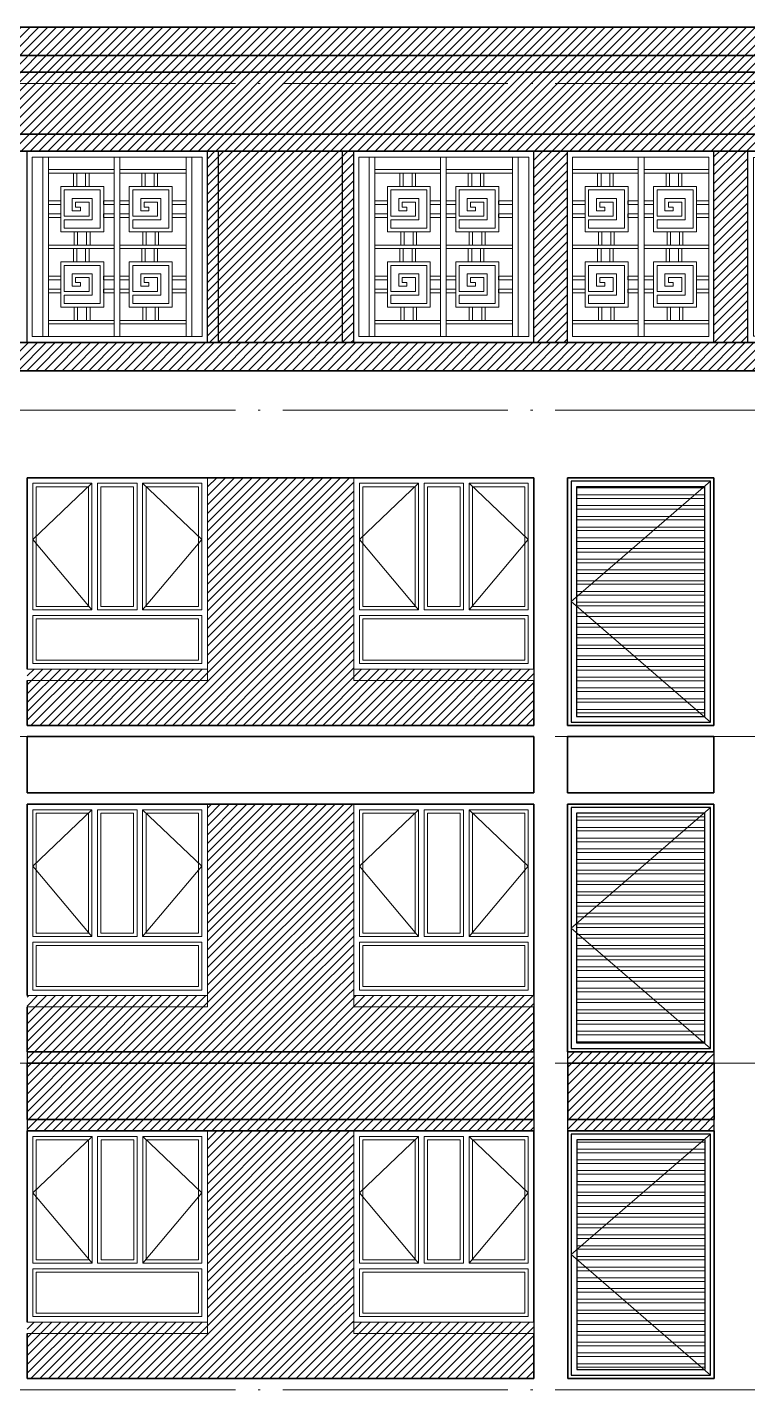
# Model space of a CAD drawing. Extents: x -518115 to 1124316, y -209821 to 1628073.
# Drawn here: x 863167 to 869567, y 137949 to 150049 of the extents above; entities that cross this region are included whole.
import ezdxf

# ---------------------------------------------------------------- set-up
doc = ezdxf.new("R2010")
doc.units = 0
doc.header["$LTSCALE"] = 1000
doc.header["$MEASUREMENT"] = 0
doc.linetypes.add('DOTE', pattern=[2.42, 2, -0.2, 0.02, -0.2])
doc.layers.add('3-剖面填充（细）', color=250, linetype='Continuous')
for name, color, linetype, lineweight in [('DOTE', 19, 'DOTE', 9), ('WINDOW', 144, 'Continuous', 15), ('立面-中轮廓线', 213, 'Continuous', 35), ('立面-普通轮廓', 7, 'Continuous', 18), ('立面-窗', 129, 'Continuous', 30), ('立面-窗开启线', 250, 'Continuous', 13)]:
    doc.layers.add(name, color=color, linetype=linetype, lineweight=lineweight)
pattern_1 = [(45, (0, 0), (-39.2886205, 39.2886205), [])]
pattern_2 = [(45, (407300, 93972.64), (-39.2886205, 39.2886205), [])]
pattern_3 = [(45, (407300, 99772.64), (-39.2886205, 39.2886205), [])]

# ---------------------------------------------------------------- blocks, each defined once
blk = doc.blocks.new('A$C04AD5CC0')
at = {"layer": '立面-窗开启线', "ltscale": 0.5, "true_color": 0x88471b}
h = blk.add_hatch(dxfattribs=at)
h.set_pattern_fill('ANSI32', color=36, scale=20, angle=135)
h.set_pattern_definition([(180, (-1300, -2250.04), (-7e-15, -95.25), []), (180, (-1331.75, -2218.29), (-7e-15, -95.25), [])])
edge = h.paths.add_edge_path()
edge.add_line((-80, -41), (-80, -2120))
edge.add_line((-80, -2120), (-1220, -2120))
edge.add_line((-1220, -2114), (-1220, -80))
edge.add_line((-1220, -80), (-80, -80))
at = {"layer": '立面-普通轮廓'}
blk.add_lwpolyline([(-1300, -2200), (0, -2200), (0, 0), (-1300, 0)], close=True, dxfattribs=at)
at = {"layer": '立面-窗'}
for points in [[(-1270, -2170), (-30, -2170), (-30, -30), (-1270, -30)], [(-1220, -2120), (-80, -2120), (-80, -80), (-1220, -80)]]:
    blk.add_lwpolyline(points, close=True, dxfattribs=at)
at = {"layer": '立面-窗开启线', "ltscale": 0.5}
blk.add_lwpolyline([(-30, -30), (-1270, -1100), (-30, -2170)], dxfattribs=at)
blk = doc.blocks.new('A$C612F19F3')
at = {"layer": 'WINDOW'}
for points in [[(50, -50), (575, -50), (575, -1175), (50, -1175)], [(975, -50), (625, -50), (625, -1175), (975, -1175)], [(1550, -50), (1025, -50), (1025, -1175), (1550, -1175)], [(50, -1225), (1550, -1225), (1550, -1650), (50, -1650)]]:
    blk.add_lwpolyline(points, close=True, dxfattribs=at)
at = {"layer": 'WINDOW', "color": 250}
for points in [[(80, -80), (545, -80), (545, -1145), (80, -1145)], [(945, -80), (655, -80), (655, -1145), (945, -1145)], [(1520, -80), (1055, -80), (1055, -1145), (1520, -1145)], [(80, -1255), (1520, -1255), (1520, -1620), (80, -1620)]]:
    blk.add_lwpolyline(points, close=True, dxfattribs=at)
at = {"layer": '立面-普通轮廓'}
blk.add_lwpolyline([(0, 0), (1600, 0), (1600, -1700), (0, -1700)], close=True, dxfattribs=at)
at = {"layer": '立面-窗开启线', "color": 251, "ltscale": 0.5, "true_color": 0x636466}
for points in [[(575, -50), (50, -550), (575, -1175)], [(1025, -50), (1550, -550), (1025, -1175)]]:
    blk.add_lwpolyline(points, dxfattribs=at)
blk = doc.blocks.new('A$C190D6931')
blk.add_blockref('A$C612F19F3', (-1600, 1700))
blk = doc.blocks.new('GDGTFHFHFGHB')
at = {"layer": '立面-中轮廓线'}
for p, q in [((455867, 38176), (455867, 37676)), ((460367, 38176), (460367, 37676)), ((460667, 38176), (460667, 37676)), ((461967, 38176), (461967, 37676)), ((455867, 37576), (455867, 35876)), ((460367, 37576), (460367, 35876)), ((460667, 37576), (460667, 35376)), ((461967, 37576), (461967, 35376)), ((455867, 35776), (455867, 35376)), ((460367, 35776), (460367, 35376))]:
    blk.add_line(p, q, dxfattribs=at)
for points in [[(460367, 37676), (455867, 37676)], [(461967, 37676), (460667, 37676)], [(455867, 37576), (460367, 37576)], [(460667, 37576), (461967, 37576)], [(460367, 35376), (455867, 35376)], [(461967, 35376), (460667, 35376)]]:
    blk.add_lwpolyline(points, dxfattribs=at)
at = {"layer": '立面-普通轮廓'}
for points in [[(455867, 35876), (457467, 35876), (457467, 35776), (455867, 35776)], [(460367, 35876), (458767, 35876), (458767, 35776), (460367, 35776)]]:
    blk.add_lwpolyline(points, dxfattribs=at)
for name, p in [('A$C190D6931', (457467, 35876)), ('A$C190D6931', (460367, 35876)), ('A$C04AD5CC0', (461967, 37576))]:
    blk.add_blockref(name, p)
blk = doc.blocks.new('GHFHTFHFTHF')
at = {"layer": '3-剖面填充（细）'}
h = blk.add_hatch(dxfattribs=at)
h.set_pattern_fill('ANSI31', color=256, scale=35)
h.set_pattern_definition(pattern_1)
h.paths.add_polyline_path([(458767, 44576), (457467, 44576), (457467, 46276), (458767, 46276)])
h = blk.add_hatch(dxfattribs=at)
h.set_pattern_fill('ANSI31', color=256, scale=35)
h.set_pattern_definition(pattern_1)
h.paths.add_polyline_path([(460367, 44076), (455867, 44076), (455867, 44576), (460367, 44576)])
blk.add_line((460367, 44576), (460367, 44476), dxfattribs=at)
blk = doc.blocks.new('A$C679A16A1')
at = {"layer": '3-剖面填充（细）'}
h = blk.add_hatch(dxfattribs=at)
h.set_pattern_fill('ANSI31', color=256, scale=35)
h.set_pattern_definition([(45, (-443066.58, -35376.04), (-39.2886205, 39.2886205), [])])
h.paths.add_polyline_path([(1300, -700), (1300, 0), (0, 0), (0, -700)])
h = blk.add_hatch(dxfattribs=at)
h.set_pattern_fill('ANSI31', color=256, scale=35)
h.set_pattern_definition([(45, (-441466.58, -35376.04), (-39.2886205, 39.2886205), [])])
h.paths.add_polyline_path([(6100, -700), (6100, 0), (1600, 0), (1600, -700)])
h = blk.add_hatch(dxfattribs=at)
h.set_pattern_fill('ANSI31', color=256, scale=35)
h.set_pattern_definition([(45, (-436666.58, -35376.04), (-39.2886205, 39.2886205), [])])
h.paths.add_polyline_path([(7700, -700), (7700, 0), (6400, 0), (6400, -700)])
at = {"color": 7}
for p, q in [((0, 0), (1300, 0)), ((0, -100), (1300, -100)), ((1600, 0), (6100, 0)), ((1600, -100), (6100, -100)), ((6400, 0), (7700, 0)), ((6400, -100), (7700, -100)), ((0, -600), (1300, -600)), ((1600, -600), (6100, -600)), ((6400, -600), (7700, -600)), ((0, -700), (1300, -700)), ((1600, -700), (6100, -700)), ((6400, -700), (7700, -700))]:
    blk.add_line(p, q, dxfattribs=at)
at = {"layer": '3-剖面填充（细）'}
for p, q in [((0, 0), (0, -100)), ((1300, 0), (1300, -100)), ((1600, 0), (1600, -100)), ((6100, 0), (6100, -100)), ((6400, 0), (6400, -100)), ((7700, 0), (7700, -100)), ((0, -600), (0, -700)), ((1300, -600), (1300, -700)), ((1600, -600), (1600, -700)), ((6100, -600), (6100, -700)), ((6400, -600), (6400, -700)), ((7700, -600), (7700, -700))]:
    blk.add_line(p, q, dxfattribs=at)
blk = doc.blocks.new('A$C1F2B12D9')
at = {"layer": '立面-窗开启线', "color": 36, "ltscale": 0.5, "true_color": 0x88471b}
for p, q in [((0, -1700), (0, 0)), ((0, 0), (1300, 0)), ((1300, 0), (1300, -1700)), ((1255, -53), (45, -53)), ((45, -1647), (45, -53)), ((628, -53), (628, -1647)), ((679, -1647), (679, -53)), ((1255, -53), (1255, -1647)), ((628, -164), (45, -164)), ((45, -196), (628, -196)), ((267, -313), (267, -196)), ((297, -196), (297, -313)), ((376, -313), (376, -196)), ((406, -196), (406, -313)), ((1255, -164), (679, -164)), ((679, -196), (1255, -196)), ((875, -313), (875, -196)), ((905, -196), (905, -313)), ((984, -313), (984, -196)), ((1014, -196), (1014, -313)), ((537, -313), (156, -313)), ((156, -313), (156, -717)), ((186, -577), (186, -345)), ((506, -345), (186, -345)), ((506, -684), (506, -345)), ((537, -717), (537, -313)), ((1145, -313), (764, -313)), ((764, -313), (764, -717)), ((795, -577), (795, -345)), ((1114, -345), (795, -345)), ((1114, -684), (1114, -345)), ((1145, -717), (1145, -313)), ((156, -441), (45, -441)), ((45, -473), (156, -473)), ((435, -420), (257, -420)), ((257, -529), (257, -420)), ((406, -452), (287, -452)), ((287, -497), (287, -452)), ((406, -577), (406, -452)), ((435, -610), (435, -420)), ((536, -473), (536, -441)), ((536, -441), (628, -441)), ((628, -473), (536, -473)), ((764, -441), (679, -441)), ((679, -473), (764, -473)), ((1044, -420), (865, -420)), ((865, -529), (865, -420)), ((1014, -452), (895, -452)), ((895, -497), (895, -452)), ((1014, -577), (1014, -452)), ((1044, -610), (1044, -420)), ((1144, -473), (1144, -441)), ((1144, -441), (1255, -441)), ((1255, -473), (1144, -473)), ((156, -558), (45, -558)), ((45, -589), (156, -589)), ((406, -577), (186, -577)), ((330, -529), (257, -529)), ((330, -497), (287, -497)), ((330, -529), (330, -497)), ((536, -589), (536, -558)), ((536, -558), (628, -558)), ((628, -589), (536, -589)), ((764, -558), (679, -558)), ((679, -589), (764, -589)), ((1014, -577), (795, -577)), ((938, -529), (865, -529)), ((938, -497), (895, -497)), ((938, -529), (938, -497)), ((1144, -589), (1144, -558)), ((1144, -558), (1255, -558)), ((1255, -589), (1144, -589)), ((156, -717), (537, -717)), ((435, -610), (186, -610)), ((186, -684), (186, -610)), ((506, -684), (186, -684)), ((275, -717), (275, -834)), ((305, -834), (305, -717)), ((385, -717), (385, -834)), ((415, -834), (415, -717)), ((764, -717), (1145, -717)), ((1044, -610), (795, -610)), ((795, -684), (795, -610)), ((1114, -684), (795, -684)), ((883, -717), (883, -834)), ((913, -834), (913, -717)), ((994, -717), (994, -834)), ((1024, -834), (1024, -717)), ((628, -834), (45, -834)), ((1255, -834), (679, -834)), ((45, -866), (628, -866)), ((267, -983), (267, -866)), ((297, -866), (297, -983)), ((376, -983), (376, -866)), ((406, -866), (406, -983)), ((679, -866), (1255, -866)), ((875, -983), (875, -866)), ((905, -866), (905, -983)), ((984, -983), (984, -866)), ((1014, -866), (1014, -983)), ((537, -983), (156, -983)), ((156, -983), (156, -1386)), ((186, -1247), (186, -1015)), ((506, -1015), (186, -1015)), ((506, -1354), (506, -1015)), ((537, -1386), (537, -983)), ((1145, -983), (764, -983)), ((764, -983), (764, -1386)), ((795, -1247), (795, -1015)), ((1114, -1015), (795, -1015)), ((1114, -1354), (1114, -1015)), ((1145, -1386), (1145, -983)), ((156, -1111), (45, -1111)), ((45, -1143), (156, -1143)), ((435, -1090), (257, -1090)), ((257, -1199), (257, -1090)), ((330, -1199), (257, -1199)), ((406, -1122), (287, -1122)), ((287, -1167), (287, -1122)), ((330, -1167), (287, -1167)), ((330, -1199), (330, -1167)), ((406, -1247), (406, -1122)), ((435, -1279), (435, -1090)), ((536, -1143), (536, -1111)), ((536, -1111), (628, -1111)), ((628, -1143), (536, -1143)), ((764, -1111), (679, -1111)), ((679, -1143), (764, -1143)), ((1044, -1090), (865, -1090)), ((865, -1199), (865, -1090)), ((938, -1199), (865, -1199)), ((1014, -1122), (895, -1122)), ((895, -1167), (895, -1122)), ((938, -1167), (895, -1167)), ((938, -1199), (938, -1167)), ((1014, -1247), (1014, -1122)), ((1044, -1279), (1044, -1090)), ((1144, -1143), (1144, -1111)), ((1144, -1111), (1255, -1111)), ((1255, -1143), (1144, -1143)), ((156, -1227), (45, -1227)), ((45, -1259), (156, -1259)), ((406, -1247), (186, -1247)), ((435, -1279), (186, -1279)), ((186, -1354), (186, -1279)), ((536, -1259), (536, -1227)), ((536, -1227), (628, -1227)), ((628, -1259), (536, -1259)), ((764, -1227), (679, -1227)), ((679, -1259), (764, -1259)), ((1014, -1247), (795, -1247)), ((1044, -1279), (795, -1279)), ((795, -1354), (795, -1279)), ((1144, -1259), (1144, -1227)), ((1144, -1227), (1255, -1227)), ((1255, -1259), (1144, -1259)), ((156, -1386), (537, -1386)), ((506, -1354), (186, -1354)), ((275, -1386), (275, -1503)), ((305, -1503), (305, -1386)), ((385, -1386), (385, -1503)), ((415, -1503), (415, -1386)), ((764, -1386), (1145, -1386)), ((1114, -1354), (795, -1354)), ((883, -1386), (883, -1503)), ((913, -1503), (913, -1386)), ((994, -1386), (994, -1503)), ((1024, -1503), (1024, -1386)), ((628, -1503), (45, -1503)), ((45, -1535), (628, -1535)), ((1255, -1503), (679, -1503)), ((679, -1535), (1255, -1535)), ((45, -1647), (1255, -1647)), ((0, -1700), (1300, -1700))]:
    blk.add_line(p, q, dxfattribs=at)
blk = doc.blocks.new('A$C3E3A3E83')
at = {"layer": '立面-窗开启线', "color": 36, "ltscale": 0.5, "true_color": 0x88471b}
for p, q in [((0, -1700), (0, 0)), ((0, 0), (1600, 0)), ((1600, -1700), (1600, 0)), ((45, -1647), (45, -53)), ((45, -53), (1555, -53)), ((138, -1647), (138, -53)), ((188, -1647), (188, -53)), ((771, -53), (771, -1647)), ((822, -1647), (822, -53)), ((1412, -1647), (1412, -53)), ((1462, -1647), (1462, -53)), ((1555, -53), (1555, -1647)), ((771, -164), (188, -164)), ((188, -196), (771, -196)), ((410, -313), (410, -196)), ((440, -196), (440, -313)), ((519, -313), (519, -196)), ((549, -196), (549, -313)), ((1412, -164), (822, -164)), ((822, -196), (1412, -196)), ((1018, -313), (1018, -196)), ((1048, -196), (1048, -313)), ((1127, -313), (1127, -196)), ((1157, -196), (1157, -313)), ((680, -313), (299, -313)), ((299, -313), (299, -717)), ((329, -577), (329, -345)), ((649, -345), (329, -345)), ((649, -684), (649, -345)), ((680, -717), (680, -313)), ((1288, -313), (907, -313)), ((907, -313), (907, -717)), ((938, -577), (938, -345)), ((1257, -345), (938, -345)), ((1257, -684), (1257, -345)), ((1288, -717), (1288, -313)), ((299, -441), (188, -441)), ((188, -473), (299, -473)), ((578, -420), (400, -420)), ((400, -529), (400, -420)), ((549, -452), (430, -452)), ((430, -497), (430, -452)), ((549, -577), (549, -452)), ((578, -610), (578, -420)), ((679, -473), (679, -441)), ((679, -441), (771, -441)), ((771, -473), (679, -473)), ((907, -441), (822, -441)), ((822, -473), (907, -473)), ((1187, -420), (1008, -420)), ((1008, -529), (1008, -420)), ((1157, -452), (1038, -452)), ((1038, -497), (1038, -452)), ((1157, -577), (1157, -452)), ((1187, -610), (1187, -420)), ((1287, -473), (1287, -441)), ((1287, -441), (1412, -441)), ((1412, -473), (1287, -473)), ((1412, -441), (1412, -473)), ((299, -558), (188, -558)), ((188, -589), (299, -589)), ((549, -577), (329, -577)), ((473, -529), (400, -529)), ((473, -497), (430, -497)), ((473, -529), (473, -497)), ((679, -589), (679, -558)), ((679, -558), (771, -558)), ((771, -589), (679, -589)), ((907, -558), (822, -558)), ((822, -589), (907, -589)), ((1157, -577), (938, -577)), ((1081, -529), (1008, -529)), ((1081, -497), (1038, -497)), ((1081, -529), (1081, -497)), ((1287, -589), (1287, -558)), ((1287, -558), (1412, -558)), ((1412, -589), (1287, -589)), ((1412, -558), (1412, -589)), ((299, -717), (680, -717)), ((578, -610), (329, -610)), ((329, -684), (329, -610)), ((649, -684), (329, -684)), ((418, -717), (418, -834)), ((448, -834), (448, -717)), ((528, -717), (528, -834)), ((558, -834), (558, -717)), ((907, -717), (1288, -717)), ((1187, -610), (938, -610)), ((938, -684), (938, -610)), ((1257, -684), (938, -684)), ((1026, -717), (1026, -834)), ((1056, -834), (1056, -717)), ((1137, -717), (1137, -834)), ((1167, -834), (1167, -717)), ((771, -834), (188, -834)), ((1412, -834), (822, -834)), ((1412, -866), (1412, -834)), ((188, -866), (771, -866)), ((410, -983), (410, -866)), ((440, -866), (440, -983)), ((519, -983), (519, -866)), ((549, -866), (549, -983)), ((822, -866), (1412, -866)), ((1018, -983), (1018, -866)), ((1048, -866), (1048, -983)), ((1127, -983), (1127, -866)), ((1157, -866), (1157, -983)), ((680, -983), (299, -983)), ((299, -983), (299, -1386)), ((329, -1247), (329, -1015)), ((649, -1015), (329, -1015)), ((649, -1354), (649, -1015)), ((680, -1386), (680, -983)), ((1288, -983), (907, -983)), ((907, -983), (907, -1386)), ((938, -1247), (938, -1015)), ((1257, -1015), (938, -1015)), ((1257, -1354), (1257, -1015)), ((1288, -1386), (1288, -983)), ((299, -1111), (188, -1111)), ((188, -1143), (299, -1143)), ((578, -1090), (400, -1090)), ((400, -1199), (400, -1090)), ((473, -1199), (400, -1199)), ((549, -1122), (430, -1122)), ((430, -1167), (430, -1122)), ((473, -1167), (430, -1167)), ((473, -1199), (473, -1167)), ((549, -1247), (549, -1122)), ((578, -1279), (578, -1090)), ((679, -1143), (679, -1111)), ((679, -1111), (771, -1111)), ((771, -1143), (679, -1143)), ((907, -1111), (822, -1111)), ((822, -1143), (907, -1143)), ((1187, -1090), (1008, -1090)), ((1008, -1199), (1008, -1090)), ((1081, -1199), (1008, -1199)), ((1157, -1122), (1038, -1122)), ((1038, -1167), (1038, -1122)), ((1081, -1167), (1038, -1167)), ((1081, -1199), (1081, -1167)), ((1157, -1247), (1157, -1122)), ((1187, -1279), (1187, -1090)), ((1287, -1143), (1287, -1111)), ((1287, -1111), (1412, -1111)), ((1412, -1143), (1287, -1143)), ((1412, -1111), (1412, -1143)), ((299, -1227), (188, -1227)), ((188, -1259), (299, -1259)), ((549, -1247), (329, -1247)), ((578, -1279), (329, -1279)), ((329, -1354), (329, -1279)), ((679, -1259), (679, -1227)), ((679, -1227), (771, -1227)), ((771, -1259), (679, -1259)), ((907, -1227), (822, -1227)), ((822, -1259), (907, -1259)), ((1157, -1247), (938, -1247)), ((1187, -1279), (938, -1279)), ((938, -1354), (938, -1279)), ((1287, -1259), (1287, -1227)), ((1287, -1227), (1412, -1227)), ((1412, -1259), (1287, -1259)), ((1412, -1227), (1412, -1259)), ((299, -1386), (680, -1386)), ((649, -1354), (329, -1354)), ((418, -1386), (418, -1503)), ((448, -1503), (448, -1386)), ((528, -1386), (528, -1503)), ((558, -1503), (558, -1386)), ((907, -1386), (1288, -1386)), ((1257, -1354), (938, -1354)), ((1026, -1386), (1026, -1503)), ((1056, -1503), (1056, -1386)), ((1137, -1386), (1137, -1503)), ((1167, -1503), (1167, -1386)), ((771, -1503), (188, -1503)), ((188, -1535), (771, -1535)), ((1412, -1503), (822, -1503)), ((822, -1535), (1412, -1535)), ((1555, -1647), (45, -1647)), ((0, -1700), (1600, -1700))]:
    blk.add_line(p, q, dxfattribs=at)
blk = doc.blocks.new('A$C2CC04333')
at = {"layer": '立面-窗开启线', "color": 36, "ltscale": 0.5, "true_color": 0x88471b}
for p, q in [((0, -1700), (0, 0)), ((0, 0), (4650, 0)), ((4599, -57), (51, -57)), ((51, -57), (51, -1643)), ((91, -1643), (91, -57)), ((142, -57), (142, -1643)), ((173, -1643), (173, -57)), ((224, -57), (224, -1643)), ((255, -1643), (255, -57)), ((306, -57), (306, -1643)), ((337, -1643), (337, -57)), ((388, -57), (388, -1643)), ((419, -1643), (419, -57)), ((470, -57), (470, -1643)), ((501, -1643), (501, -57)), ((552, -57), (552, -1643)), ((598, -57), (598, -1643)), ((650, -1643), (650, -57)), ((1264, -112), (650, -112)), ((1264, -57), (1264, -1641)), ((1316, -1641), (1316, -57)), ((1930, -112), (1316, -112)), ((1930, -57), (1930, -1643)), ((1982, -1643), (1982, -57)), ((2047, -57), (2047, -1643)), ((2078, -1643), (2078, -57)), ((2129, -57), (2129, -1643)), ((2160, -1643), (2160, -57)), ((2210, -57), (2210, -1643)), ((2242, -1643), (2242, -57)), ((2292, -57), (2292, -1643)), ((2324, -1643), (2324, -57)), ((2374, -57), (2374, -1643)), ((2406, -1643), (2406, -57)), ((2456, -57), (2456, -1643)), ((2488, -1643), (2488, -57)), ((2538, -57), (2538, -1643)), ((2570, -1643), (2570, -57)), ((2620, -57), (2620, -1643)), ((2652, -1643), (2652, -57)), ((2718, -57), (2718, -1643)), ((2770, -1643), (2770, -57)), ((3384, -112), (2770, -112)), ((3384, -57), (3384, -1641)), ((3436, -1641), (3436, -57)), ((4050, -112), (3436, -112)), ((4050, -57), (4050, -1643)), ((4098, -57), (4098, -1643)), ((4149, -1643), (4149, -57)), ((4180, -57), (4180, -1643)), ((4231, -1643), (4231, -57)), ((4262, -57), (4262, -1643)), ((4313, -1643), (4313, -57)), ((4344, -57), (4344, -1643)), ((4395, -1643), (4395, -57)), ((4426, -57), (4426, -1643)), ((4477, -1643), (4477, -57)), ((4508, -57), (4508, -1643)), ((4559, -1643), (4559, -57)), ((4599, -57), (4599, -1643)), ((4650, -1700), (4650, 0)), ((650, -146), (1264, -146)), ((876, -271), (876, -146)), ((907, -146), (907, -271)), ((988, -271), (988, -146)), ((1018, -146), (1018, -271)), ((1316, -146), (1930, -146)), ((1540, -271), (1540, -146)), ((1571, -146), (1571, -271)), ((1652, -271), (1652, -146)), ((1682, -146), (1682, -271)), ((2770, -146), (3384, -146)), ((2996, -271), (2996, -146)), ((3027, -146), (3027, -271)), ((3108, -271), (3108, -146)), ((3138, -146), (3138, -271)), ((3436, -146), (4050, -146)), ((3660, -271), (3660, -146)), ((3691, -146), (3691, -271)), ((3772, -271), (3772, -146)), ((3802, -146), (3802, -271)), ((1152, -271), (763, -271)), ((763, -271), (763, -704)), ((794, -555), (794, -306)), ((1121, -306), (794, -306)), ((1121, -669), (1121, -306)), ((1152, -704), (1152, -271)), ((1816, -271), (1427, -271)), ((1427, -271), (1427, -704)), ((1458, -555), (1458, -306)), ((1785, -306), (1458, -306)), ((1785, -669), (1785, -306)), ((1816, -704), (1816, -271)), ((3272, -271), (2883, -271)), ((2883, -271), (2883, -704)), ((2914, -555), (2914, -306)), ((3241, -306), (2914, -306)), ((3241, -669), (3241, -306)), ((3272, -704), (3272, -271)), ((3936, -271), (3547, -271)), ((3547, -271), (3547, -704)), ((3578, -555), (3578, -306)), ((3905, -306), (3578, -306)), ((3905, -669), (3905, -306)), ((3936, -704), (3936, -271)), ((763, -408), (650, -408)), ((650, -443), (763, -443)), ((1049, -386), (866, -386)), ((866, -503), (866, -386)), ((1018, -420), (896, -420)), ((896, -468), (896, -420)), ((941, -468), (896, -468)), ((941, -503), (941, -468)), ((1018, -555), (1018, -420)), ((1049, -589), (1049, -386)), ((1151, -443), (1151, -408)), ((1151, -408), (1264, -408)), ((1264, -443), (1151, -443)), ((1427, -408), (1316, -408)), ((1316, -443), (1427, -443)), ((1713, -386), (1530, -386)), ((1530, -503), (1530, -386)), ((1682, -420), (1560, -420)), ((1560, -468), (1560, -420)), ((1605, -468), (1560, -468)), ((1605, -503), (1605, -468)), ((1682, -555), (1682, -420)), ((1713, -589), (1713, -386)), ((1815, -443), (1815, -408)), ((1815, -408), (1928, -408)), ((1928, -443), (1815, -443)), ((1928, -408), (1928, -443)), ((2883, -408), (2770, -408)), ((2770, -443), (2883, -443)), ((3169, -386), (2986, -386)), ((2986, -503), (2986, -386)), ((3138, -420), (3016, -420)), ((3016, -468), (3016, -420)), ((3061, -468), (3016, -468)), ((3061, -503), (3061, -468)), ((3138, -555), (3138, -420)), ((3169, -589), (3169, -386)), ((3271, -443), (3271, -408)), ((3271, -408), (3384, -408)), ((3384, -443), (3271, -443)), ((3547, -408), (3436, -408)), ((3436, -443), (3547, -443)), ((3833, -386), (3650, -386)), ((3650, -503), (3650, -386)), ((3802, -420), (3680, -420)), ((3680, -468), (3680, -420)), ((3725, -468), (3680, -468)), ((3725, -503), (3725, -468)), ((3802, -555), (3802, -420)), ((3833, -589), (3833, -386)), ((3935, -443), (3935, -408)), ((3935, -408), (4048, -408)), ((4048, -443), (3935, -443)), ((4048, -408), (4048, -443)), ((763, -533), (650, -533)), ((650, -567), (763, -567)), ((1018, -555), (794, -555)), ((1049, -589), (794, -589)), ((794, -669), (794, -589)), ((941, -503), (866, -503)), ((1151, -567), (1151, -533)), ((1151, -533), (1264, -533)), ((1264, -567), (1151, -567)), ((1427, -533), (1316, -533)), ((1316, -567), (1427, -567)), ((1682, -555), (1458, -555)), ((1713, -589), (1458, -589)), ((1458, -669), (1458, -589)), ((1605, -503), (1530, -503)), ((1815, -567), (1815, -533)), ((1815, -533), (1928, -533)), ((1928, -567), (1815, -567)), ((1928, -533), (1928, -567)), ((2883, -533), (2770, -533)), ((2770, -567), (2883, -567)), ((3138, -555), (2914, -555)), ((3169, -589), (2914, -589)), ((2914, -669), (2914, -589)), ((3061, -503), (2986, -503)), ((3271, -567), (3271, -533)), ((3271, -533), (3384, -533)), ((3384, -567), (3271, -567)), ((3547, -533), (3436, -533)), ((3436, -567), (3547, -567)), ((3802, -555), (3578, -555)), ((3833, -589), (3578, -589)), ((3578, -669), (3578, -589)), ((3725, -503), (3650, -503)), ((3935, -567), (3935, -533)), ((3935, -533), (4048, -533)), ((4048, -567), (3935, -567)), ((4048, -533), (4048, -567)), ((763, -704), (1152, -704)), ((1121, -669), (794, -669)), ((885, -704), (885, -832)), ((915, -832), (915, -704)), ((997, -704), (997, -832)), ((1028, -832), (1028, -704)), ((1427, -704), (1816, -704)), ((1785, -669), (1458, -669)), ((1549, -704), (1549, -832)), ((1579, -832), (1579, -704)), ((1661, -704), (1661, -832)), ((1692, -832), (1692, -704)), ((2883, -704), (3272, -704)), ((3241, -669), (2914, -669)), ((3005, -704), (3005, -832)), ((3035, -832), (3035, -704)), ((3117, -704), (3117, -832)), ((3148, -832), (3148, -704)), ((3547, -704), (3936, -704)), ((3905, -669), (3578, -669)), ((3669, -704), (3669, -832)), ((3699, -832), (3699, -704)), ((3781, -704), (3781, -832)), ((3812, -832), (3812, -704)), ((1264, -832), (650, -832)), ((1930, -832), (1316, -832)), ((3384, -832), (2770, -832)), ((4050, -832), (3436, -832)), ((650, -864), (1264, -864)), ((885, -996), (885, -867)), ((915, -867), (915, -996)), ((997, -996), (997, -867)), ((1028, -867), (1028, -996)), ((1316, -864), (1930, -864)), ((1549, -996), (1549, -867)), ((1579, -867), (1579, -996)), ((1661, -996), (1661, -867)), ((1692, -867), (1692, -996)), ((2770, -864), (3384, -864)), ((3005, -996), (3005, -867)), ((3035, -867), (3035, -996)), ((3117, -996), (3117, -867)), ((3148, -867), (3148, -996)), ((3436, -864), (4050, -864)), ((3669, -996), (3669, -867)), ((3699, -867), (3699, -996)), ((3781, -996), (3781, -867)), ((3812, -867), (3812, -996)), ((1152, -996), (763, -996)), ((763, -996), (763, -1428)), ((794, -1279), (794, -1030)), ((1121, -1030), (794, -1030)), ((1121, -1394), (1121, -1030)), ((1152, -1428), (1152, -996)), ((1816, -996), (1427, -996)), ((1427, -996), (1427, -1428)), ((1458, -1279), (1458, -1030)), ((1785, -1030), (1458, -1030)), ((1785, -1394), (1785, -1030)), ((1816, -1428), (1816, -996)), ((3272, -996), (2883, -996)), ((2883, -996), (2883, -1428)), ((2914, -1279), (2914, -1030)), ((3241, -1030), (2914, -1030)), ((3241, -1394), (3241, -1030)), ((3272, -1428), (3272, -996)), ((3936, -996), (3547, -996)), ((3547, -996), (3547, -1428)), ((3578, -1279), (3578, -1030)), ((3905, -1030), (3578, -1030)), ((3905, -1394), (3905, -1030)), ((3936, -1428), (3936, -996)), ((650, -1132), (763, -1132)), ((763, -1166), (650, -1166)), ((1049, -1110), (866, -1110)), ((866, -1228), (866, -1110)), ((1018, -1145), (896, -1145)), ((896, -1193), (896, -1145)), ((941, -1193), (896, -1193)), ((941, -1228), (941, -1193)), ((1018, -1279), (1018, -1145)), ((1049, -1314), (1049, -1110)), ((1264, -1132), (1151, -1132)), ((1151, -1167), (1151, -1133)), ((1151, -1166), (1264, -1166)), ((1316, -1132), (1427, -1132)), ((1427, -1166), (1316, -1166)), ((1713, -1110), (1530, -1110)), ((1530, -1228), (1530, -1110)), ((1682, -1145), (1560, -1145)), ((1560, -1193), (1560, -1145)), ((1605, -1193), (1560, -1193)), ((1605, -1228), (1605, -1193)), ((1682, -1279), (1682, -1145)), ((1713, -1314), (1713, -1110)), ((1928, -1132), (1815, -1132)), ((1815, -1167), (1815, -1133)), ((1815, -1166), (1928, -1166)), ((1928, -1166), (1928, -1132)), ((2770, -1132), (2883, -1132)), ((2883, -1166), (2770, -1166)), ((3169, -1110), (2986, -1110)), ((2986, -1228), (2986, -1110)), ((3138, -1145), (3016, -1145)), ((3016, -1193), (3016, -1145)), ((3061, -1193), (3016, -1193)), ((3061, -1228), (3061, -1193)), ((3138, -1279), (3138, -1145)), ((3169, -1314), (3169, -1110)), ((3384, -1132), (3271, -1132)), ((3271, -1167), (3271, -1133)), ((3271, -1166), (3384, -1166)), ((3436, -1132), (3547, -1132)), ((3547, -1166), (3436, -1166)), ((3833, -1110), (3650, -1110)), ((3650, -1228), (3650, -1110)), ((3802, -1145), (3680, -1145)), ((3680, -1193), (3680, -1145)), ((3725, -1193), (3680, -1193)), ((3725, -1228), (3725, -1193)), ((3802, -1279), (3802, -1145)), ((3833, -1314), (3833, -1110)), ((4048, -1132), (3935, -1132)), ((3935, -1167), (3935, -1133)), ((3935, -1166), (4048, -1166)), ((4048, -1166), (4048, -1132)), ((650, -1257), (763, -1257)), ((763, -1291), (650, -1291)), ((1018, -1279), (794, -1279)), ((1049, -1314), (794, -1314)), ((794, -1394), (794, -1314)), ((941, -1228), (866, -1228)), ((1264, -1257), (1151, -1257)), ((1151, -1292), (1151, -1258)), ((1151, -1291), (1264, -1291)), ((1316, -1257), (1427, -1257)), ((1427, -1291), (1316, -1291)), ((1682, -1279), (1458, -1279)), ((1713, -1314), (1458, -1314)), ((1458, -1394), (1458, -1314)), ((1605, -1228), (1530, -1228)), ((1928, -1257), (1815, -1257)), ((1815, -1292), (1815, -1258)), ((1815, -1291), (1928, -1291)), ((1928, -1291), (1928, -1257)), ((2770, -1257), (2883, -1257)), ((2883, -1291), (2770, -1291)), ((3138, -1279), (2914, -1279)), ((3169, -1314), (2914, -1314)), ((2914, -1394), (2914, -1314)), ((3061, -1228), (2986, -1228)), ((3384, -1257), (3271, -1257)), ((3271, -1292), (3271, -1258)), ((3271, -1291), (3384, -1291)), ((3436, -1257), (3547, -1257)), ((3547, -1291), (3436, -1291)), ((3802, -1279), (3578, -1279)), ((3833, -1314), (3578, -1314)), ((3578, -1394), (3578, -1314)), ((3725, -1228), (3650, -1228)), ((4048, -1257), (3935, -1257)), ((3935, -1292), (3935, -1258)), ((3935, -1291), (4048, -1291)), ((4048, -1291), (4048, -1257)), ((763, -1428), (1152, -1428)), ((1121, -1394), (794, -1394)), ((876, -1428), (876, -1554)), ((907, -1554), (907, -1428)), ((988, -1428), (988, -1554)), ((1018, -1554), (1018, -1428)), ((1427, -1428), (1816, -1428)), ((1785, -1394), (1458, -1394)), ((1540, -1428), (1540, -1554)), ((1571, -1554), (1571, -1428)), ((1652, -1428), (1652, -1554)), ((1682, -1554), (1682, -1428)), ((2883, -1428), (3272, -1428)), ((3241, -1394), (2914, -1394)), ((2996, -1428), (2996, -1554)), ((3027, -1554), (3027, -1428)), ((3108, -1428), (3108, -1554)), ((3138, -1554), (3138, -1428)), ((3547, -1428), (3936, -1428)), ((3905, -1394), (3578, -1394)), ((3660, -1428), (3660, -1554)), ((3691, -1554), (3691, -1428)), ((3772, -1428), (3772, -1554)), ((3802, -1554), (3802, -1428)), ((650, -1554), (1264, -1554)), ((1316, -1554), (1930, -1554)), ((2770, -1554), (3384, -1554)), ((3436, -1554), (4050, -1554)), ((4599, -1643), (51, -1643)), ((1264, -1588), (650, -1588)), ((1930, -1588), (1316, -1588)), ((3384, -1588), (2770, -1588)), ((4050, -1588), (3436, -1588)), ((0, -1700), (4650, -1700))]:
    blk.add_line(p, q, dxfattribs=at)
blk = doc.blocks.new('FDSFSCSD')
for name, p in [('A$C3E3A3E83', (404805, 57876)), ('A$C3E3A3E83', (407705, 57876)), ('A$C1F2B12D9', (409605, 57876)), ('A$C2CC04333', (411205, 57876))]:
    blk.add_blockref(name, p)

msp = doc.modelspace()

# ---------------------------------------------------------------- hatches: boundary and pattern name
at = {"layer": '3-剖面填充（细）'}
h = msp.add_hatch(dxfattribs=at)
h.set_pattern_fill('ANSI31', color=256, scale=35)
h.set_pattern_definition([(45, (406900, 103772.64), (-39.2886205, 39.2886205), [])])
h.paths.add_polyline_path([(852916.6, 148948.6), (852916.6, 150048.6), (876366.6, 150048.6), (876366.6, 149798.6), (875766.6, 149798.6), (875766.6, 149648.6), (875366.6, 149648.6), (875366.6, 149098.6), (875516.6, 149098.6), (875516.6, 148948.6)])
h = msp.add_hatch(dxfattribs=at)
h.set_pattern_fill('ANSI31', color=256, scale=35)
h.set_pattern_definition([(45, (417200, 102372.64), (-39.2886205, 39.2886205), [])])
h.paths.add_polyline_path([(864766.6, 147248.6), (864766.6, 148948.6), (866066.6, 148948.6), (866066.6, 147248.6)])
h = msp.add_hatch(dxfattribs=at)
h.set_pattern_fill('ANSI31', color=256, scale=35)
h.set_pattern_definition([(45, (445100, 102372.64), (-39.2886205, 39.2886205), [])])
h.paths.add_polyline_path([(867966.6, 147248.6), (867966.6, 148948.6), (867666.6, 148948.6), (867666.6, 147248.6)])
h.paths.add_polyline_path([(869266.6, 148948.6), (869266.6, 147248.6), (869566.6, 147248.6), (869566.6, 148948.6)])
h = msp.add_hatch(dxfattribs=at)
h.set_pattern_fill('ANSI31', color=256, scale=35)
h.set_pattern_definition([(45, (407750, 100972.64), (-39.2886205, 39.2886205), [])])
h.paths.add_polyline_path([(830316.6, 146998.6), (875516.6, 146998.6), (875516.6, 147248.6), (830316.6, 147248.6)])
h = msp.add_hatch(dxfattribs=at)
h.set_pattern_fill('ANSI31', color=256, scale=35)
h.set_pattern_definition(pattern_3)
h.paths.add_polyline_path([(866066.6, 144348.6), (864766.6, 144348.6), (864766.6, 146048.6), (866066.6, 146048.6)])
h = msp.add_hatch(dxfattribs=at)
h.set_pattern_fill('ANSI31', color=256, scale=35)
h.set_pattern_definition(pattern_3)
h.paths.add_polyline_path([(867666.6, 143848.6), (863166.6, 143848.6), (863166.6, 144348.6), (867666.6, 144348.6)])
h = msp.add_hatch(dxfattribs=at)
h.set_pattern_fill('ANSI31', color=256, scale=35)
h.set_pattern_definition(pattern_2)
h.paths.add_polyline_path([(866066.6, 138548.6), (864766.6, 138548.6), (864766.6, 140248.6), (866066.6, 140248.6)])
h = msp.add_hatch(dxfattribs=at)
h.set_pattern_fill('ANSI31', color=256, scale=35)
h.set_pattern_definition(pattern_2)
h.paths.add_polyline_path([(867666.6, 138048.6), (863166.6, 138048.6), (863166.6, 138548.6), (867666.6, 138548.6)])

# ---------------------------------------------------------------- linework, layer by layer
at = {"color": 7}
for p, q in [((863166.6, 147248.6), (863166.6, 148948.6)), ((864766.6, 147248.6), (864766.6, 148948.6)), ((864866.6, 147248.6), (864866.6, 148948.6)), ((865966.6, 147248.6), (865966.6, 148948.6)), ((866066.6, 147248.6), (866066.6, 148948.6)), ((867666.6, 147248.6), (867666.6, 148948.6)), ((867966.6, 147248.6), (867966.6, 148948.6)), ((869266.6, 147248.6), (869266.6, 148948.6)), ((869566.6, 147248.6), (869566.6, 148948.6))]:
    msp.add_line(p, q, dxfattribs=at)
at = {"layer": '3-剖面填充（细）'}
for p, q in [((867666.6, 144348.6), (867666.6, 144248.6)), ((867666.6, 138548.6), (867666.6, 138448.6))]:
    msp.add_line(p, q, dxfattribs=at)
at = {"layer": 'DOTE', "linetype": 'DOTE'}
for p, q in [((826716.6, 149548.6), (879116.6, 149548.6)), ((826716.6, 146648.6), (879116.6, 146648.6)), ((826716.6, 143748.6), (879116.6, 143748.6)), ((826716.6, 140848.6), (879116.6, 140848.6)), ((826716.6, 137948.6), (879116.6, 137948.6))]:
    msp.add_line(p, q, dxfattribs=at)
at = {"layer": '立面-中轮廓线', "color": 2}
for p, q in [((875366.6, 150048.6), (852916.6, 150048.6)), ((875766.6, 149798.6), (852916.6, 149798.6)), ((875366.6, 149648.6), (852916.6, 149648.6)), ((875366.6, 149098.6), (852916.6, 149098.6)), ((875366.6, 148948.6), (852916.6, 148948.6)), ((875366.6, 147248.6), (852916.6, 147248.6)), ((875366.6, 146998.6), (852916.6, 146998.6))]:
    msp.add_line(p, q, dxfattribs=at)
at = {"layer": '立面-中轮廓线'}
for p, q in [((863166.6, 146048.6), (863166.6, 144348.6)), ((867666.6, 146048.6), (867666.6, 144348.6)), ((867966.6, 146048.6), (867966.6, 143848.6)), ((869266.6, 146048.6), (869266.6, 143848.6)), ((863166.6, 144248.6), (863166.6, 143848.6)), ((867666.6, 144248.6), (867666.6, 143848.6)), ((863166.6, 143748.6), (863166.6, 143248.6)), ((867666.6, 143748.6), (867666.6, 143248.6)), ((867966.6, 143748.6), (867966.6, 143248.6)), ((869266.6, 143748.6), (869266.6, 143248.6)), ((863166.6, 143148.6), (863166.6, 141448.6)), ((867666.6, 143148.6), (867666.6, 141448.6)), ((867966.6, 143148.6), (867966.6, 140948.6)), ((869266.6, 143148.6), (869266.6, 140948.6)), ((863166.6, 141348.6), (863166.6, 140948.6)), ((867666.6, 141348.6), (867666.6, 140948.6))]:
    msp.add_line(p, q, dxfattribs=at)
for points in [[(863166.6, 146048.6), (867666.6, 146048.6)], [(867966.6, 146048.6), (869266.6, 146048.6)], [(867666.6, 143848.6), (863166.6, 143848.6)], [(863166.6, 143748.6), (867666.6, 143748.6)], [(869266.6, 143848.6), (867966.6, 143848.6)], [(867966.6, 143748.6), (869266.6, 143748.6)], [(867666.6, 143248.6), (863166.6, 143248.6)], [(863166.6, 143148.6), (867666.6, 143148.6)], [(869266.6, 143248.6), (867966.6, 143248.6)], [(867966.6, 143148.6), (869266.6, 143148.6)], [(867666.6, 140948.6), (863166.6, 140948.6)], [(863166.6, 140848.6), (867666.6, 140848.6)], [(869266.6, 140948.6), (867966.6, 140948.6)], [(867966.6, 140848.6), (869266.6, 140848.6)]]:
    msp.add_lwpolyline(points, dxfattribs=at)
at = {"layer": '立面-普通轮廓'}
for points in [[(863166.6, 144348.6), (864766.6, 144348.6), (864766.6, 144248.6), (863166.6, 144248.6)], [(867666.6, 144348.6), (866066.6, 144348.6), (866066.6, 144248.6), (867666.6, 144248.6)], [(863166.6, 141448.6), (864766.6, 141448.6), (864766.6, 141348.6), (863166.6, 141348.6)], [(867666.6, 141448.6), (866066.6, 141448.6), (866066.6, 141348.6), (867666.6, 141348.6)]]:
    msp.add_lwpolyline(points, dxfattribs=at)

# ---------------------------------------------------------------- block references
for name, p in [('FDSFSCSD', (458361.3, 91072.6)), ('A$C190D6931', (864766.6, 144348.6)), ('A$C190D6931', (867666.6, 144348.6)), ('A$C04AD5CC0', (869266.6, 146048.6)), ('GHFHTFHFTHF', (407300, 96872.6)), ('A$C190D6931', (864766.6, 141448.6)), ('A$C190D6931', (867666.6, 141448.6)), ('A$C04AD5CC0', (869266.6, 143148.6)), ('GDGTFHFHFGHB', (407300, 102672.6)), ('A$C679A16A1', (861566.6, 140948.6))]:
    msp.add_blockref(name, p)

doc.saveas('drawing.dxf')
